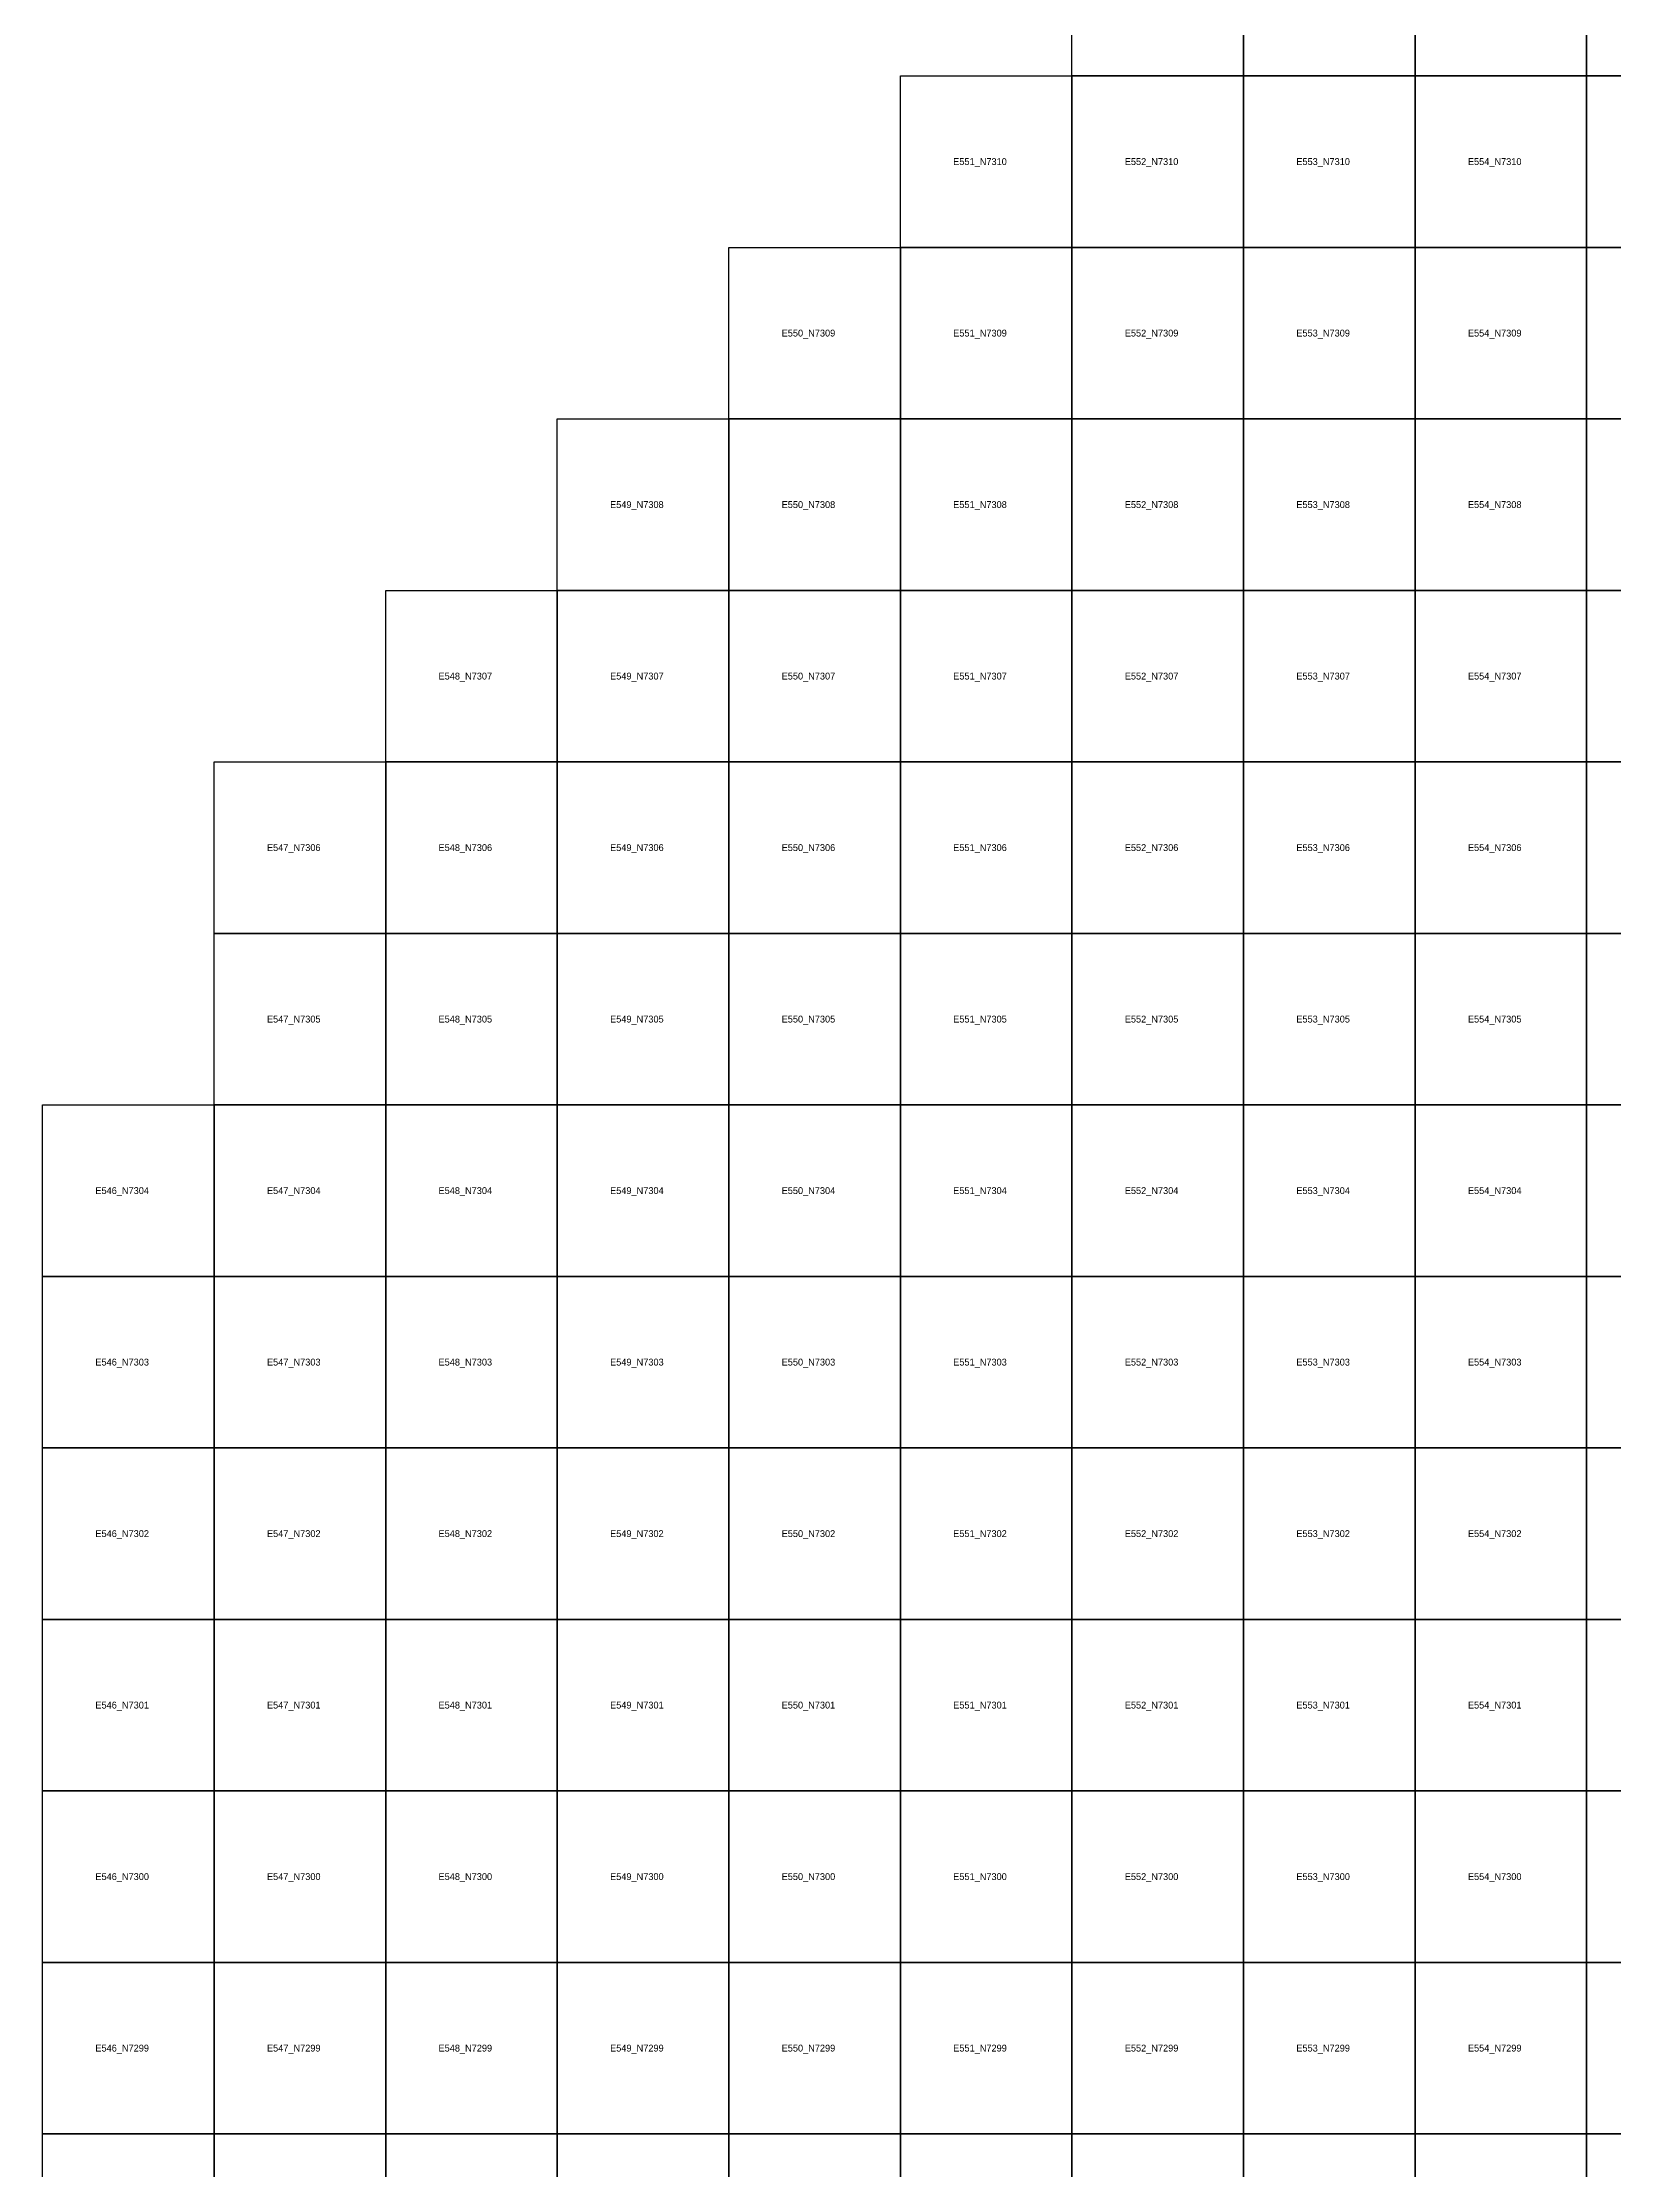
# Model space of a CAD drawing. Extents: x 546000 to 599000, y 7210000 to 7363000.
# Drawn here: x 546000 to 555156, y 7298792 to 7311194 of the extents above; entities that cross this region are included whole.
import ezdxf

# ---------------------------------------------------------------- set-up
doc = ezdxf.new("R2010")
doc.units = 0
doc.layers.add('FEATUREATTRIBS', color=7, linetype='Continuous')

msp = doc.modelspace()

# ---------------------------------------------------------------- linework, layer by layer
at = {"layer": 'FEATUREATTRIBS'}
for points in [[(552000, 7311000), (552000, 7312000), (553000, 7312000), (553000, 7311000)], [(553000, 7311000), (553000, 7312000), (554000, 7312000), (554000, 7311000)], [(554000, 7311000), (554000, 7312000), (555000, 7312000), (555000, 7311000)], [(555000, 7311000), (555000, 7312000), (556000, 7312000), (556000, 7311000)], [(551000, 7310000), (551000, 7311000), (552000, 7311000), (552000, 7310000)], [(552000, 7310000), (552000, 7311000), (553000, 7311000), (553000, 7310000)], [(553000, 7310000), (553000, 7311000), (554000, 7311000), (554000, 7310000)], [(554000, 7310000), (554000, 7311000), (555000, 7311000), (555000, 7310000)], [(555000, 7310000), (555000, 7311000), (556000, 7311000), (556000, 7310000)], [(550000, 7309000), (550000, 7310000), (551000, 7310000), (551000, 7309000)], [(551000, 7309000), (551000, 7310000), (552000, 7310000), (552000, 7309000)], [(552000, 7309000), (552000, 7310000), (553000, 7310000), (553000, 7309000)], [(553000, 7309000), (553000, 7310000), (554000, 7310000), (554000, 7309000)], [(554000, 7309000), (554000, 7310000), (555000, 7310000), (555000, 7309000)], [(555000, 7309000), (555000, 7310000), (556000, 7310000), (556000, 7309000)], [(549000, 7308000), (549000, 7309000), (550000, 7309000), (550000, 7308000)], [(550000, 7308000), (550000, 7309000), (551000, 7309000), (551000, 7308000)], [(551000, 7308000), (551000, 7309000), (552000, 7309000), (552000, 7308000)], [(552000, 7308000), (552000, 7309000), (553000, 7309000), (553000, 7308000)], [(553000, 7308000), (553000, 7309000), (554000, 7309000), (554000, 7308000)], [(554000, 7308000), (554000, 7309000), (555000, 7309000), (555000, 7308000)], [(555000, 7308000), (555000, 7309000), (556000, 7309000), (556000, 7308000)], [(548000, 7307000), (548000, 7308000), (549000, 7308000), (549000, 7307000)], [(549000, 7307000), (549000, 7308000), (550000, 7308000), (550000, 7307000)], [(550000, 7307000), (550000, 7308000), (551000, 7308000), (551000, 7307000)], [(551000, 7307000), (551000, 7308000), (552000, 7308000), (552000, 7307000)], [(552000, 7307000), (552000, 7308000), (553000, 7308000), (553000, 7307000)], [(553000, 7307000), (553000, 7308000), (554000, 7308000), (554000, 7307000)], [(554000, 7307000), (554000, 7308000), (555000, 7308000), (555000, 7307000)], [(555000, 7307000), (555000, 7308000), (556000, 7308000), (556000, 7307000)], [(547000, 7306000), (547000, 7307000), (548000, 7307000), (548000, 7306000)], [(548000, 7306000), (548000, 7307000), (549000, 7307000), (549000, 7306000)], [(549000, 7306000), (549000, 7307000), (550000, 7307000), (550000, 7306000)], [(550000, 7306000), (550000, 7307000), (551000, 7307000), (551000, 7306000)], [(551000, 7306000), (551000, 7307000), (552000, 7307000), (552000, 7306000)], [(552000, 7306000), (552000, 7307000), (553000, 7307000), (553000, 7306000)], [(553000, 7306000), (553000, 7307000), (554000, 7307000), (554000, 7306000)], [(554000, 7306000), (554000, 7307000), (555000, 7307000), (555000, 7306000)], [(555000, 7306000), (555000, 7307000), (556000, 7307000), (556000, 7306000)], [(547000, 7305000), (547000, 7306000), (548000, 7306000), (548000, 7305000)], [(548000, 7305000), (548000, 7306000), (549000, 7306000), (549000, 7305000)], [(549000, 7305000), (549000, 7306000), (550000, 7306000), (550000, 7305000)], [(550000, 7305000), (550000, 7306000), (551000, 7306000), (551000, 7305000)], [(551000, 7305000), (551000, 7306000), (552000, 7306000), (552000, 7305000)], [(552000, 7305000), (552000, 7306000), (553000, 7306000), (553000, 7305000)], [(553000, 7305000), (553000, 7306000), (554000, 7306000), (554000, 7305000)], [(554000, 7305000), (554000, 7306000), (555000, 7306000), (555000, 7305000)], [(555000, 7305000), (555000, 7306000), (556000, 7306000), (556000, 7305000)], [(546000, 7304000), (546000, 7305000), (547000, 7305000), (547000, 7304000)], [(547000, 7304000), (547000, 7305000), (548000, 7305000), (548000, 7304000)], [(548000, 7304000), (548000, 7305000), (549000, 7305000), (549000, 7304000)], [(549000, 7304000), (549000, 7305000), (550000, 7305000), (550000, 7304000)], [(550000, 7304000), (550000, 7305000), (551000, 7305000), (551000, 7304000)], [(551000, 7304000), (551000, 7305000), (552000, 7305000), (552000, 7304000)], [(552000, 7304000), (552000, 7305000), (553000, 7305000), (553000, 7304000)], [(553000, 7304000), (553000, 7305000), (554000, 7305000), (554000, 7304000)], [(554000, 7304000), (554000, 7305000), (555000, 7305000), (555000, 7304000)], [(555000, 7304000), (555000, 7305000), (556000, 7305000), (556000, 7304000)], [(546000, 7303000), (546000, 7304000), (547000, 7304000), (547000, 7303000)], [(547000, 7303000), (547000, 7304000), (548000, 7304000), (548000, 7303000)], [(548000, 7303000), (548000, 7304000), (549000, 7304000), (549000, 7303000)], [(549000, 7303000), (549000, 7304000), (550000, 7304000), (550000, 7303000)], [(550000, 7303000), (550000, 7304000), (551000, 7304000), (551000, 7303000)], [(551000, 7303000), (551000, 7304000), (552000, 7304000), (552000, 7303000)], [(552000, 7303000), (552000, 7304000), (553000, 7304000), (553000, 7303000)], [(553000, 7303000), (553000, 7304000), (554000, 7304000), (554000, 7303000)], [(554000, 7303000), (554000, 7304000), (555000, 7304000), (555000, 7303000)], [(555000, 7303000), (555000, 7304000), (556000, 7304000), (556000, 7303000)], [(546000, 7302000), (546000, 7303000), (547000, 7303000), (547000, 7302000)], [(547000, 7302000), (547000, 7303000), (548000, 7303000), (548000, 7302000)], [(548000, 7302000), (548000, 7303000), (549000, 7303000), (549000, 7302000)], [(549000, 7302000), (549000, 7303000), (550000, 7303000), (550000, 7302000)], [(550000, 7302000), (550000, 7303000), (551000, 7303000), (551000, 7302000)], [(551000, 7302000), (551000, 7303000), (552000, 7303000), (552000, 7302000)], [(552000, 7302000), (552000, 7303000), (553000, 7303000), (553000, 7302000)], [(553000, 7302000), (553000, 7303000), (554000, 7303000), (554000, 7302000)], [(554000, 7302000), (554000, 7303000), (555000, 7303000), (555000, 7302000)], [(555000, 7302000), (555000, 7303000), (556000, 7303000), (556000, 7302000)], [(546000, 7301000), (546000, 7302000), (547000, 7302000), (547000, 7301000)], [(547000, 7301000), (547000, 7302000), (548000, 7302000), (548000, 7301000)], [(548000, 7301000), (548000, 7302000), (549000, 7302000), (549000, 7301000)], [(549000, 7301000), (549000, 7302000), (550000, 7302000), (550000, 7301000)], [(550000, 7301000), (550000, 7302000), (551000, 7302000), (551000, 7301000)], [(551000, 7301000), (551000, 7302000), (552000, 7302000), (552000, 7301000)], [(552000, 7301000), (552000, 7302000), (553000, 7302000), (553000, 7301000)], [(553000, 7301000), (553000, 7302000), (554000, 7302000), (554000, 7301000)], [(554000, 7301000), (554000, 7302000), (555000, 7302000), (555000, 7301000)], [(555000, 7301000), (555000, 7302000), (556000, 7302000), (556000, 7301000)], [(546000, 7300000), (546000, 7301000), (547000, 7301000), (547000, 7300000)], [(547000, 7300000), (547000, 7301000), (548000, 7301000), (548000, 7300000)], [(548000, 7300000), (548000, 7301000), (549000, 7301000), (549000, 7300000)], [(549000, 7300000), (549000, 7301000), (550000, 7301000), (550000, 7300000)], [(550000, 7300000), (550000, 7301000), (551000, 7301000), (551000, 7300000)], [(551000, 7300000), (551000, 7301000), (552000, 7301000), (552000, 7300000)], [(552000, 7300000), (552000, 7301000), (553000, 7301000), (553000, 7300000)], [(553000, 7300000), (553000, 7301000), (554000, 7301000), (554000, 7300000)], [(554000, 7300000), (554000, 7301000), (555000, 7301000), (555000, 7300000)], [(555000, 7300000), (555000, 7301000), (556000, 7301000), (556000, 7300000)], [(546000, 7299000), (546000, 7300000), (547000, 7300000), (547000, 7299000)], [(547000, 7299000), (547000, 7300000), (548000, 7300000), (548000, 7299000)], [(548000, 7299000), (548000, 7300000), (549000, 7300000), (549000, 7299000)], [(549000, 7299000), (549000, 7300000), (550000, 7300000), (550000, 7299000)], [(550000, 7299000), (550000, 7300000), (551000, 7300000), (551000, 7299000)], [(551000, 7299000), (551000, 7300000), (552000, 7300000), (552000, 7299000)], [(552000, 7299000), (552000, 7300000), (553000, 7300000), (553000, 7299000)], [(553000, 7299000), (553000, 7300000), (554000, 7300000), (554000, 7299000)], [(554000, 7299000), (554000, 7300000), (555000, 7300000), (555000, 7299000)], [(555000, 7299000), (555000, 7300000), (556000, 7300000), (556000, 7299000)], [(546000, 7298000), (546000, 7299000), (547000, 7299000), (547000, 7298000)], [(547000, 7298000), (547000, 7299000), (548000, 7299000), (548000, 7298000)], [(548000, 7298000), (548000, 7299000), (549000, 7299000), (549000, 7298000)], [(549000, 7298000), (549000, 7299000), (550000, 7299000), (550000, 7298000)], [(550000, 7298000), (550000, 7299000), (551000, 7299000), (551000, 7298000)], [(551000, 7298000), (551000, 7299000), (552000, 7299000), (552000, 7298000)], [(552000, 7298000), (552000, 7299000), (553000, 7299000), (553000, 7298000)], [(553000, 7298000), (553000, 7299000), (554000, 7299000), (554000, 7298000)], [(554000, 7298000), (554000, 7299000), (555000, 7299000), (555000, 7298000)], [(555000, 7298000), (555000, 7299000), (556000, 7299000), (556000, 7298000)]]:
    msp.add_lwpolyline(points, close=True, dxfattribs=at)

# ---------------------------------------------------------------- texts
for s, p in [('E551_N7310', (551308, 7310480)), ('E552_N7310', (552308, 7310480)), ('E553_N7310', (553308, 7310480)), ('E554_N7310', (554308, 7310480)), ('E550_N7309', (550308, 7309480)), ('E551_N7309', (551308, 7309480)), ('E552_N7309', (552308, 7309480)), ('E553_N7309', (553308, 7309480)), ('E554_N7309', (554308, 7309480)), ('E549_N7308', (549308, 7308480)), ('E550_N7308', (550308, 7308480)), ('E551_N7308', (551308, 7308480)), ('E552_N7308', (552308, 7308480)), ('E553_N7308', (553308, 7308480)), ('E554_N7308', (554308, 7308480)), ('E548_N7307', (548308, 7307480)), ('E549_N7307', (549308, 7307480)), ('E550_N7307', (550308, 7307480)), ('E551_N7307', (551308, 7307480)), ('E552_N7307', (552308, 7307480)), ('E553_N7307', (553308, 7307480)), ('E554_N7307', (554308, 7307480)), ('E547_N7306', (547308, 7306480)), ('E548_N7306', (548308, 7306480)), ('E549_N7306', (549308, 7306480)), ('E550_N7306', (550308, 7306480)), ('E551_N7306', (551308, 7306480)), ('E552_N7306', (552308, 7306480)), ('E553_N7306', (553308, 7306480)), ('E554_N7306', (554308, 7306480)), ('E547_N7305', (547308, 7305480)), ('E548_N7305', (548308, 7305480)), ('E549_N7305', (549308, 7305480)), ('E550_N7305', (550308, 7305480)), ('E551_N7305', (551308, 7305480)), ('E552_N7305', (552308, 7305480)), ('E553_N7305', (553308, 7305480)), ('E554_N7305', (554308, 7305480)), ('E546_N7304', (546308, 7304480)), ('E547_N7304', (547308, 7304480)), ('E548_N7304', (548308, 7304480)), ('E549_N7304', (549308, 7304480)), ('E550_N7304', (550308, 7304480)), ('E551_N7304', (551308, 7304480)), ('E552_N7304', (552308, 7304480)), ('E553_N7304', (553308, 7304480)), ('E554_N7304', (554308, 7304480)), ('E546_N7303', (546308, 7303480)), ('E547_N7303', (547308, 7303480)), ('E548_N7303', (548308, 7303480)), ('E549_N7303', (549308, 7303480)), ('E550_N7303', (550308, 7303480)), ('E551_N7303', (551308, 7303480)), ('E552_N7303', (552308, 7303480)), ('E553_N7303', (553308, 7303480)), ('E554_N7303', (554308, 7303480)), ('E546_N7302', (546308, 7302480)), ('E547_N7302', (547308, 7302480)), ('E548_N7302', (548308, 7302480)), ('E549_N7302', (549308, 7302480)), ('E550_N7302', (550308, 7302480)), ('E551_N7302', (551308, 7302480)), ('E552_N7302', (552308, 7302480)), ('E553_N7302', (553308, 7302480)), ('E554_N7302', (554308, 7302480)), ('E546_N7301', (546308, 7301480)), ('E547_N7301', (547308, 7301480)), ('E548_N7301', (548308, 7301480)), ('E549_N7301', (549308, 7301480)), ('E550_N7301', (550308, 7301480)), ('E551_N7301', (551308, 7301480)), ('E552_N7301', (552308, 7301480)), ('E553_N7301', (553308, 7301480)), ('E554_N7301', (554308, 7301480)), ('E546_N7300', (546308, 7300480)), ('E547_N7300', (547308, 7300480)), ('E548_N7300', (548308, 7300480)), ('E549_N7300', (549308, 7300480)), ('E550_N7300', (550308, 7300480)), ('E551_N7300', (551308, 7300480)), ('E552_N7300', (552308, 7300480)), ('E553_N7300', (553308, 7300480)), ('E554_N7300', (554308, 7300480)), ('E546_N7299', (546308, 7299480)), ('E547_N7299', (547308, 7299480)), ('E548_N7299', (548308, 7299480)), ('E549_N7299', (549308, 7299480)), ('E550_N7299', (550308, 7299480)), ('E551_N7299', (551308, 7299480)), ('E552_N7299', (552308, 7299480)), ('E553_N7299', (553308, 7299480)), ('E554_N7299', (554308, 7299480))]:
    msp.add_text(s, height=40, dxfattribs=at).set_placement(p)

doc.saveas('drawing.dxf')
